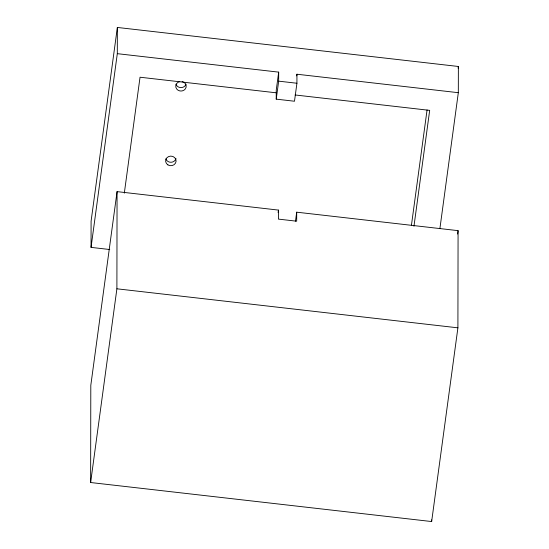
<?xml version="1.0" encoding="UTF-8"?>
<svg xmlns="http://www.w3.org/2000/svg" width="549" height="549" viewBox="0 0 549 549"><rect width="100%" height="100%" fill="white"/><g stroke="black" fill="none" stroke-linecap="round" stroke-linejoin="round"><path stroke-width="0.82" d="M90.633 482.523L90.805 385.336L117.067 191.622L278.446 210.089L278.432 219.113L296.686 221.206L296.7 212.182L458.079 230.649L457.907 327.828L431.644 521.55L90.633 482.523L116.896 288.801L117.067 191.622M109.731 249.521L91.045 247.379L91.093 221.172L117.356 27.45L458.367 66.477L458.319 92.692L439.893 228.638M91.045 247.379L117.308 53.665L117.356 27.45M458.319 92.692L296.94 74.225L296.927 83.249L294.484 101.236L276.229 99.143L276.25 90.118L278.686 72.132L117.308 53.665M276.229 99.143L278.672 81.156L278.686 72.132M431.644 521.55L431.651 519.848M124.321 193.145L140.036 77.224L276.332 92.822M278.11 212.545L278.446 210.089M296.721 75.858L296.94 74.225M295.479 221.172L296.7 212.182M411.469 225.028L427.067 109.944M413.96 226.298L429.675 110.37L295.074 94.963M458.134 68.179L458.367 66.477M457.619 234.052L458.079 230.649M278.672 81.156L296.927 83.249M116.896 288.801L457.907 327.828M175.989 158.476A5.243 4.811 0.1 0 1 171.055 162.264A5.243 4.811 0.1 0 1 165.832 158.812M186.015 84.148A5.243 4.811 0.1 0 1 180.992 87.607A5.243 4.811 0.1 0 1 175.954 84.155M182.09 81.554A5.243 4.811 0.1 0 1 185.322 88.945A5.243 4.811 0.1 0 1 176.641 88.952A5.243 4.811 0.1 0 1 179.859 81.554M167.925 164.899A5.243 4.811 0.1 0 0 176.085 161.255A5.243 4.811 0.1 0 0 168.564 156.589A5.243 4.811 0.1 0 0 167.925 164.899"/></g></svg>
